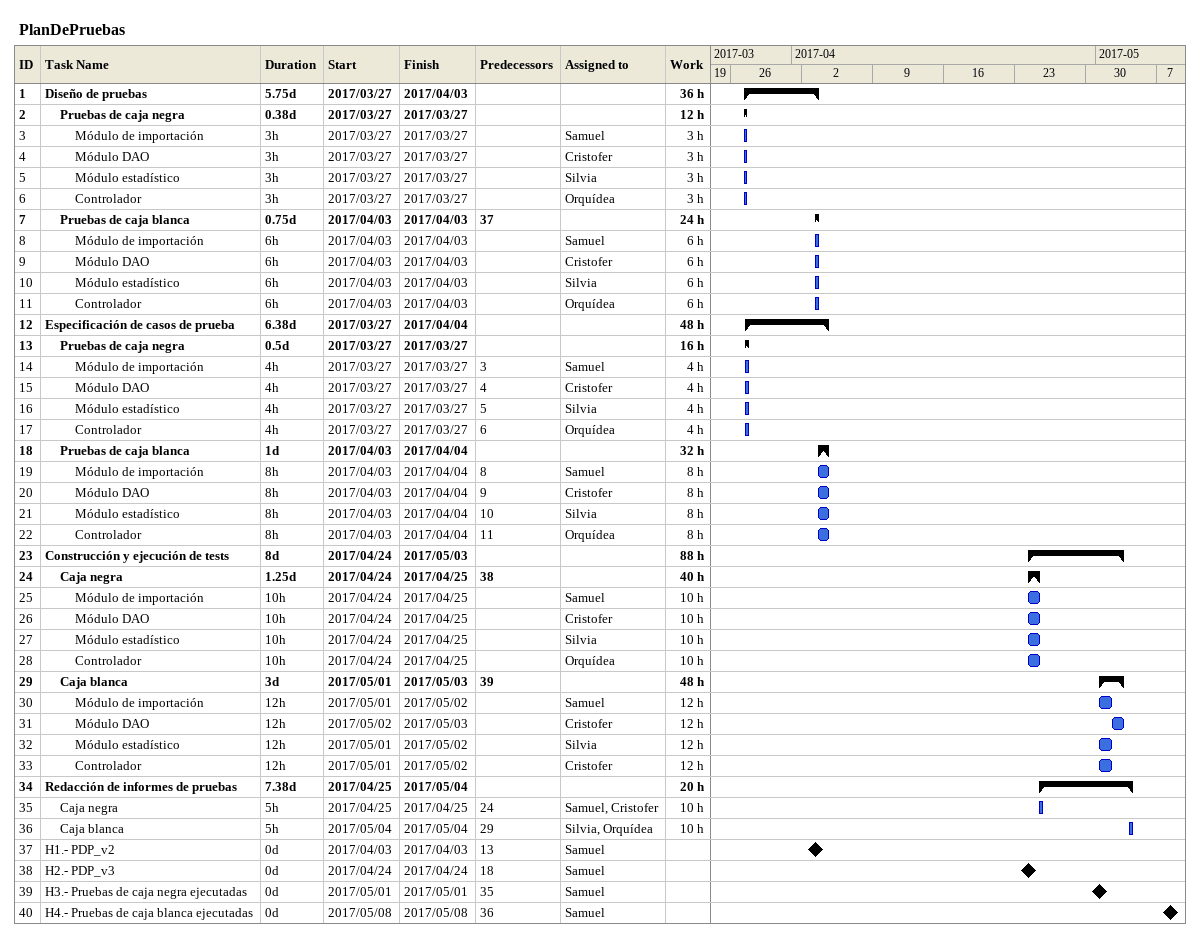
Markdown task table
PlanDePruebas

| ID | Level | Task | Duration | Start | Finish | Predecessors | Resources | Work (h) |
|---|---|---|---|---|---|---|---|---|
| 1 | 1 | **Diseño de pruebas** | 5.75d | 2017-03-27 | 2017-04-03 |  |  | 36 |
| 2 | 2 | **Pruebas de caja negra** | 0.38d | 2017-03-27 | 2017-03-27 |  |  | 12 |
| 3 | 3 | Módulo de importación | 3h | 2017-03-27 | 2017-03-27 |  | Samuel | 3 |
| 4 | 3 | Módulo DAO | 3h | 2017-03-27 | 2017-03-27 |  | Cristofer | 3 |
| 5 | 3 | Módulo estadístico | 3h | 2017-03-27 | 2017-03-27 |  | Silvia | 3 |
| 6 | 3 | Controlador | 3h | 2017-03-27 | 2017-03-27 |  | Orquídea | 3 |
| 7 | 2 | **Pruebas de caja blanca** | 0.75d | 2017-04-03 | 2017-04-03 | 37 |  | 24 |
| 8 | 3 | Módulo de importación | 6h | 2017-04-03 | 2017-04-03 |  | Samuel | 6 |
| 9 | 3 | Módulo DAO | 6h | 2017-04-03 | 2017-04-03 |  | Cristofer | 6 |
| 10 | 3 | Módulo estadístico | 6h | 2017-04-03 | 2017-04-03 |  | Silvia | 6 |
| 11 | 3 | Controlador | 6h | 2017-04-03 | 2017-04-03 |  | Orquídea | 6 |
| 12 | 1 | **Especificación de casos de prueba** | 6.38d | 2017-03-27 | 2017-04-04 |  |  | 48 |
| 13 | 2 | **Pruebas de caja negra** | 0.5d | 2017-03-27 | 2017-03-27 |  |  | 16 |
| 14 | 3 | Módulo de importación | 4h | 2017-03-27 | 2017-03-27 | 3 | Samuel | 4 |
| 15 | 3 | Módulo DAO | 4h | 2017-03-27 | 2017-03-27 | 4 | Cristofer | 4 |
| 16 | 3 | Módulo estadístico | 4h | 2017-03-27 | 2017-03-27 | 5 | Silvia | 4 |
| 17 | 3 | Controlador | 4h | 2017-03-27 | 2017-03-27 | 6 | Orquídea | 4 |
| 18 | 2 | **Pruebas de caja blanca** | 1d | 2017-04-03 | 2017-04-04 |  |  | 32 |
| 19 | 3 | Módulo de importación | 8h | 2017-04-03 | 2017-04-04 | 8 | Samuel | 8 |
| 20 | 3 | Módulo DAO | 8h | 2017-04-03 | 2017-04-04 | 9 | Cristofer | 8 |
| 21 | 3 | Módulo estadístico | 8h | 2017-04-03 | 2017-04-04 | 10 | Silvia | 8 |
| 22 | 3 | Controlador | 8h | 2017-04-03 | 2017-04-04 | 11 | Orquídea | 8 |
| 23 | 1 | **Construcción y ejecución de tests** | 8d | 2017-04-24 | 2017-05-03 |  |  | 88 |
| 24 | 2 | **Caja negra** | 1.25d | 2017-04-24 | 2017-04-25 | 38 |  | 40 |
| 25 | 3 | Módulo de importación | 10h | 2017-04-24 | 2017-04-25 |  | Samuel | 10 |
| 26 | 3 | Módulo DAO | 10h | 2017-04-24 | 2017-04-25 |  | Cristofer | 10 |
| 27 | 3 | Módulo estadístico | 10h | 2017-04-24 | 2017-04-25 |  | Silvia | 10 |
| 28 | 3 | Controlador | 10h | 2017-04-24 | 2017-04-25 |  | Orquídea | 10 |
| 29 | 2 | **Caja blanca** | 3d | 2017-05-01 | 2017-05-03 | 39 |  | 48 |
| 30 | 3 | Módulo de importación | 12h | 2017-05-01 | 2017-05-02 |  | Samuel | 12 |
| 31 | 3 | Módulo DAO | 12h | 2017-05-02 | 2017-05-03 |  | Cristofer | 12 |
| 32 | 3 | Módulo estadístico | 12h | 2017-05-01 | 2017-05-02 |  | Silvia | 12 |
| 33 | 3 | Controlador | 12h | 2017-05-01 | 2017-05-02 |  | Cristofer | 12 |
| 34 | 1 | **Redacción de informes de pruebas** | 7.38d | 2017-04-25 | 2017-05-04 |  |  | 20 |
| 35 | 2 | Caja negra | 5h | 2017-04-25 | 2017-04-25 | 24 | Samuel, Cristofer | 10 |
| 36 | 2 | Caja blanca | 5h | 2017-05-04 | 2017-05-04 | 29 | Silvia, Orquídea | 10 |
| 37 | 1 | H1.- PDP_v2 | 0d | 2017-04-03 | 2017-04-03 | 13 | Samuel |  |
| 38 | 1 | H2.- PDP_v3 | 0d | 2017-04-24 | 2017-04-24 | 18 | Samuel |  |
| 39 | 1 | H3.- Pruebas de caja negra ejecutadas | 0d | 2017-05-01 | 2017-05-01 | 35 | Samuel |  |
| 40 | 1 | H4.- Pruebas de caja blanca ejecutadas | 0d | 2017-05-08 | 2017-05-08 | 36 | Samuel |  |
